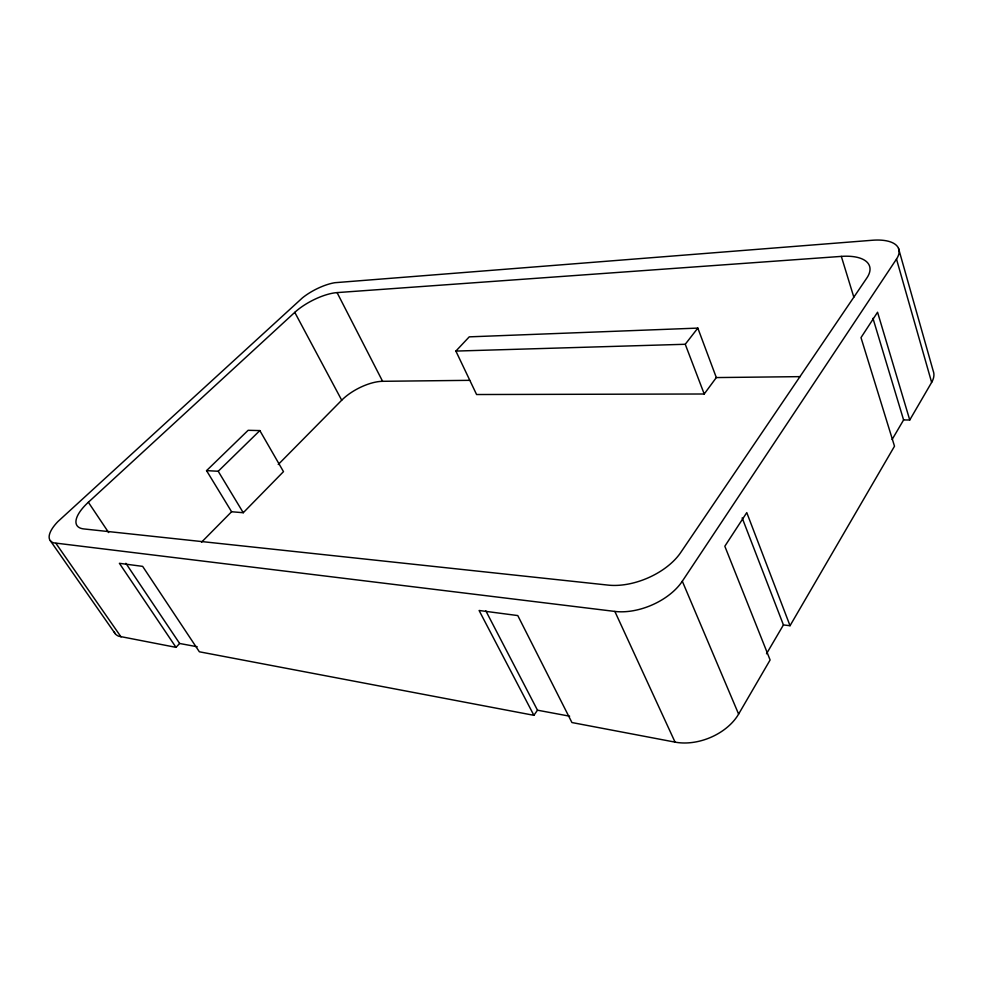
<?xml version="1.0" encoding="UTF-8"?>
<svg xmlns="http://www.w3.org/2000/svg" width="983" height="983" viewBox="0 0 983 983"><rect width="100%" height="100%" fill="white"/><g stroke="black" fill="none" stroke-linecap="round" stroke-linejoin="round"><path stroke-width="1.47" d="M485.848 610.861L537.48 710.193L533.892 715.317L479.09 610.48L517.783 615.567L571.934 722.542L675.063 742.128A48.118 32.562 -22 0 0 738.614 714.1L770.107 659.974L724.827 546.241L746.773 512.622L790.037 625.716L783.426 624.93L742.165 517.906M790.037 625.716L894.505 446.208L860.997 337.611L877.561 312.238L909.754 419.999L903.598 419.938L892.109 439.524M909.754 419.999L931.638 382.399A40.807 20.643 -15.9 0 0 933.211 370.96L898.536 248.441M766.494 653.806L783.426 624.93M682.313 581.223L896.496 259.082A42.859 18.64 -17.8 0 0 872.363 240.257L334.81 282.711A29.908 10.383 -27.2 0 0 302.469 297.837L57.899 521.58A35.99 13.713 -32.3 0 0 53.61 542.837L614.854 611.426A51.128 30.092 -23 0 0 682.313 581.223L738.614 714.1M716.324 377.57L697.832 328.101L469.247 336.85L455.879 351.078L476.583 394.527L704.221 393.999L716.324 377.57L800.162 376.636M455.879 351.078L685.249 344.271L697.832 328.101M114.188 631.909A34.491 15.421 -33.5 0 0 118.648 636.198L176.006 647.355L179.643 643.484L197.178 646.74M243.256 512.721L283.485 471.631L259.844 430.579L248.134 430.308L206.553 470.636L231.595 511.75L243.256 512.721L218.214 471.262L206.553 470.636M201.527 542.198L231.595 511.75M278.25 464.492L341.715 400.204A32.476 13.504 -27.5 0 1 382.596 381.306L469.653 380.335M218.214 471.262L259.844 430.579M88.359 502.252L294.777 312.361A33.692 11.894 -27.3 0 1 337.071 292.602L841.325 256.391A47.172 20.864 -18.3 0 1 866.859 277.968L680.691 552.557A54.901 31.345 -22.9 0 1 608.194 585.118L83.887 528.94A39.517 15.187 -31.8 0 1 88.359 502.252L108.634 532.54M537.48 710.193L569.636 716.189M533.892 715.317L199.365 651.79L142.646 566.368L119.398 563.308L176.006 647.355M50.33 540.687L115.183 633.679M55.945 543.366L121.032 636.91M125.885 563.308L179.643 643.484M294.777 312.361L341.715 400.204M337.071 292.602L382.596 381.306M614.854 611.426L675.063 742.128M685.249 344.271L704.221 393.999M841.325 256.391L853.822 297.149M872.965 318.308L903.598 419.938M896.496 259.082L931.638 382.399"/></g></svg>
